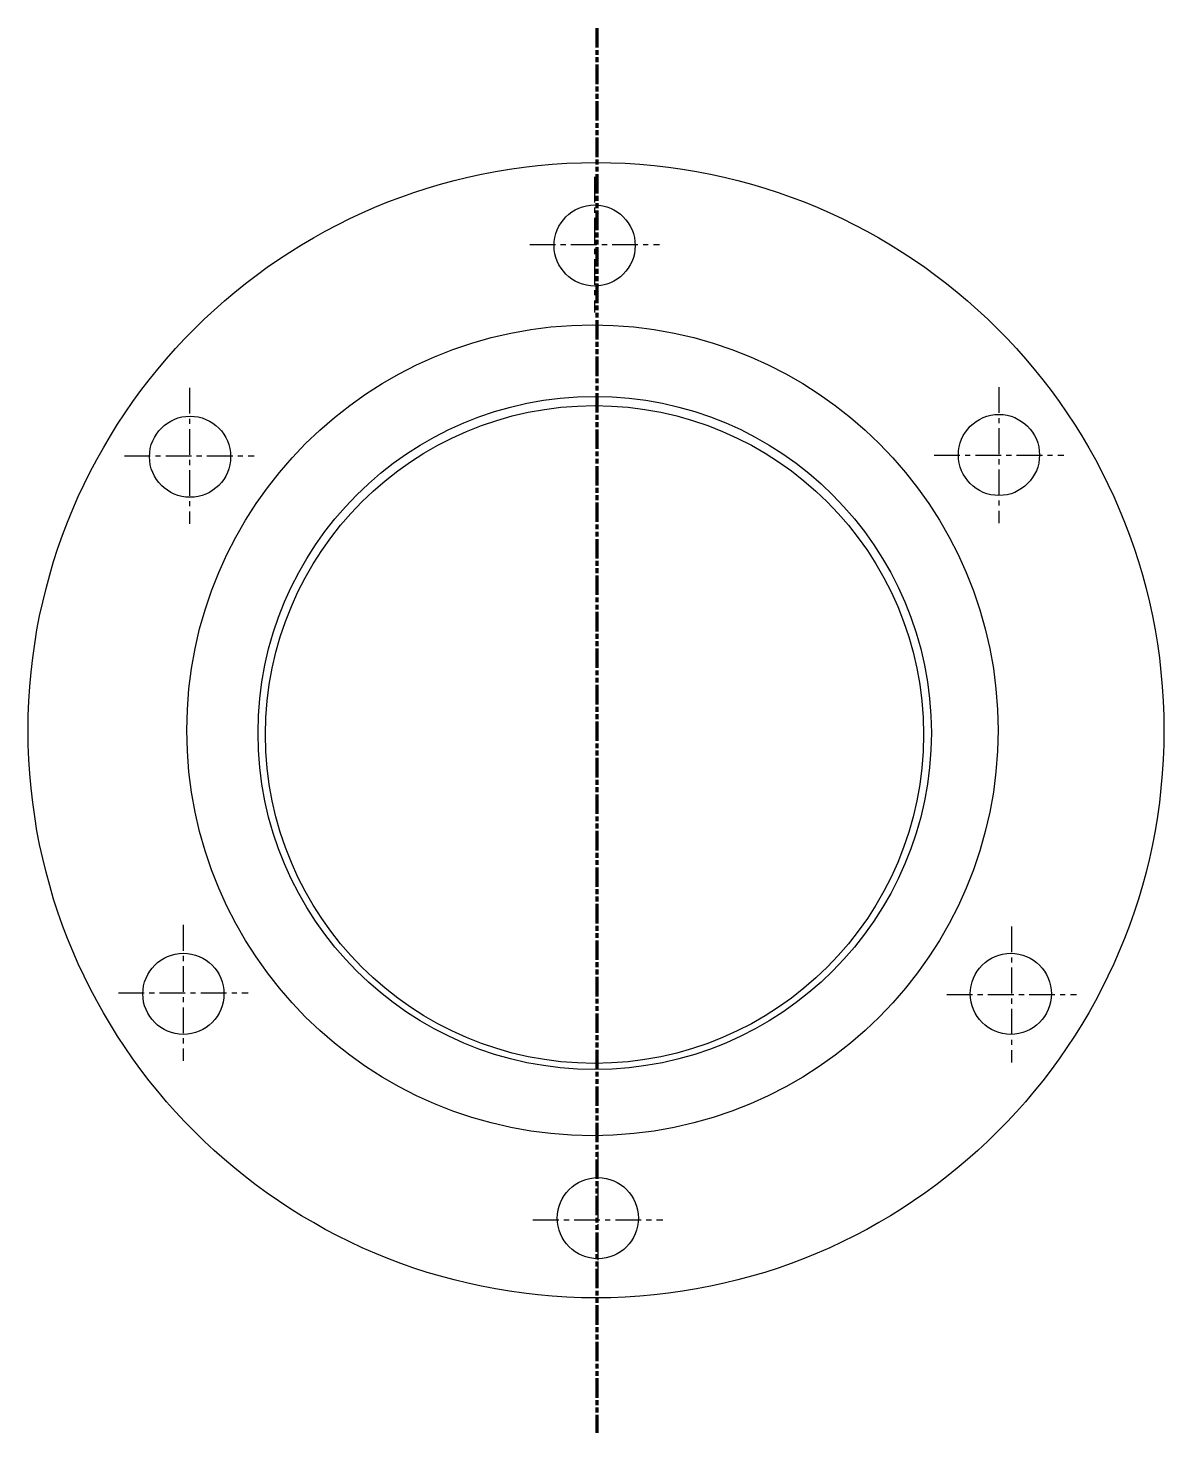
# Model space of a CAD drawing. Header units: millimetres. Extents: x 3102 to 4502, y 939 to 2671.
import ezdxf

# ---------------------------------------------------------------- set-up
doc = ezdxf.new("R2010")
doc.units = ezdxf.units.MM
doc.linetypes.add('ACAD_ISO09W100', pattern=[45, 24, -3, 6, -3, 6, -3])
doc.linetypes.add('CENTER', pattern=[50.8, 31.75, -6.35, 6.35, -6.35])

msp = doc.modelspace()

# ---------------------------------------------------------------- linework, layer by layer
at = {"linetype": 'ACAD_ISO09W100', "lineweight": 211}
msp.add_line((3803, 2671.1), (3803, 938.8), dxfattribs=at)
at = {"linetype": 'CENTER', "lineweight": -3}
for p, q in [((3800.1, 2487.8), (3800.1, 2320.3)), ((3300.6, 2227.5), (3300.6, 2059.9)), ((4298.5, 2228.4), (4298.5, 2060.8)), ((3220.6, 2143.7), (3380.5, 2143.7)), ((4218.6, 2144.6), (4378.5, 2144.6)), ((3292.9, 1565.1), (3292.9, 1397.5)), ((4314, 1563.3), (4314, 1395.7)), ((3213, 1481.3), (3372.9, 1481.3)), ((4234.1, 1479.5), (4393.9, 1479.5)), ((3804, 1285.2), (3804, 1117.6)), ((3724.1, 1201.4), (3884, 1201.4))]:
    msp.add_line(p, q, dxfattribs=at)
at = {"linetype": 'CENTER'}
msp.add_line((3720.1, 2404.1), (3880, 2404.1), dxfattribs=at)
for centre, radius in [((3801.8, 1805.3), 700), ((3800.1, 2403), 50), ((3797.4, 1805.2), 500), ((3301.4, 2142.6), 50), ((4298.5, 2144.7), 50), ((3293.2, 1480.2), 50), ((4313.1, 1480.2), 50), ((3804.1, 1203.6), 50)]:
    msp.add_circle(centre, radius)
at = {"linetype": 'Continuous'}
for centre, radius in [((3800.2, 1801.9), 415), ((3800, 1800), 405.6)]:
    msp.add_circle(centre, radius, dxfattribs=at)

doc.saveas('drawing.dxf')
